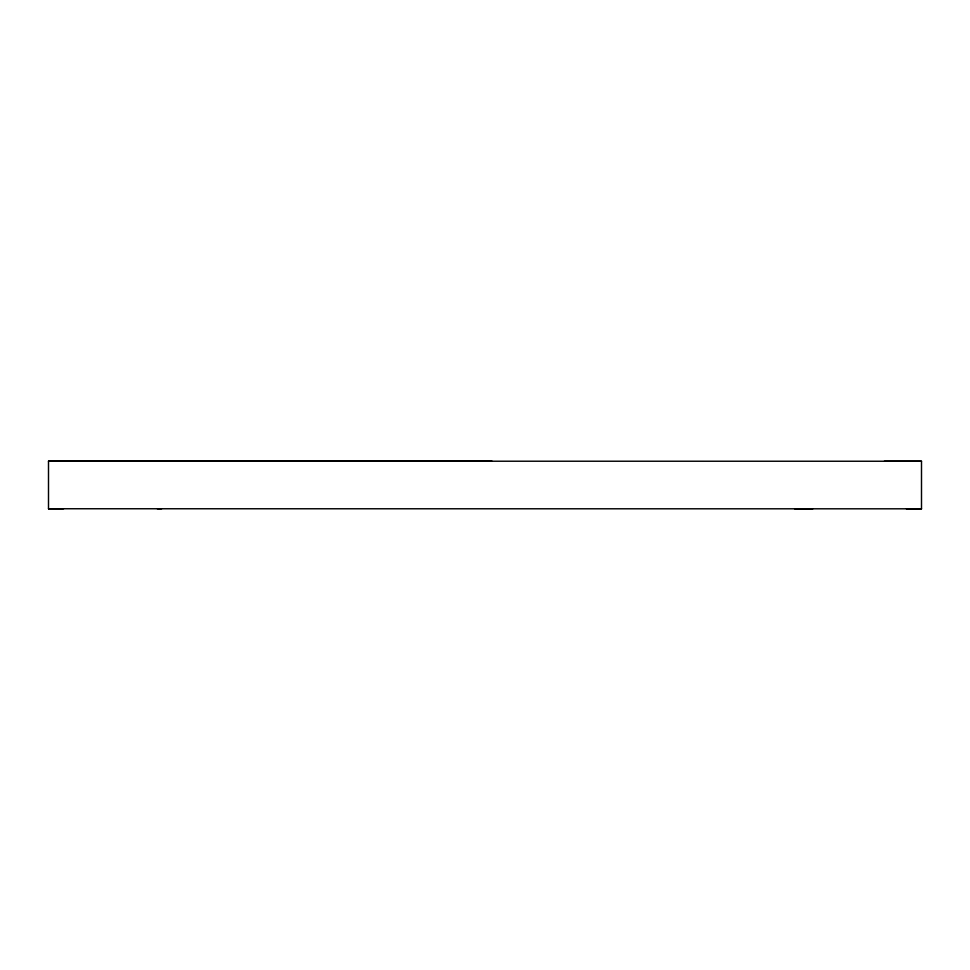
<?xml version="1.0" encoding="UTF-8"?>
<svg xmlns="http://www.w3.org/2000/svg" width="970" height="970" viewBox="0 0 970 970"><rect width="100%" height="100%" fill="white"/><g stroke="black" fill="none" stroke-linecap="round" stroke-linejoin="round"><path stroke-width="1.45" d="M48.5 508.753L48.5 461.186L921.5 461.247L921.5 508.813L48.5 508.753L63.535 508.765M157.346 461.199L161.614 461.199M48.5 461.186L492.081 461.235M884.325 461.247L921.5 461.247M157.346 508.765L161.614 508.753M794.6 508.801L812.654 508.801L808.386 508.801M906.453 508.801L921.5 508.813"/></g></svg>
